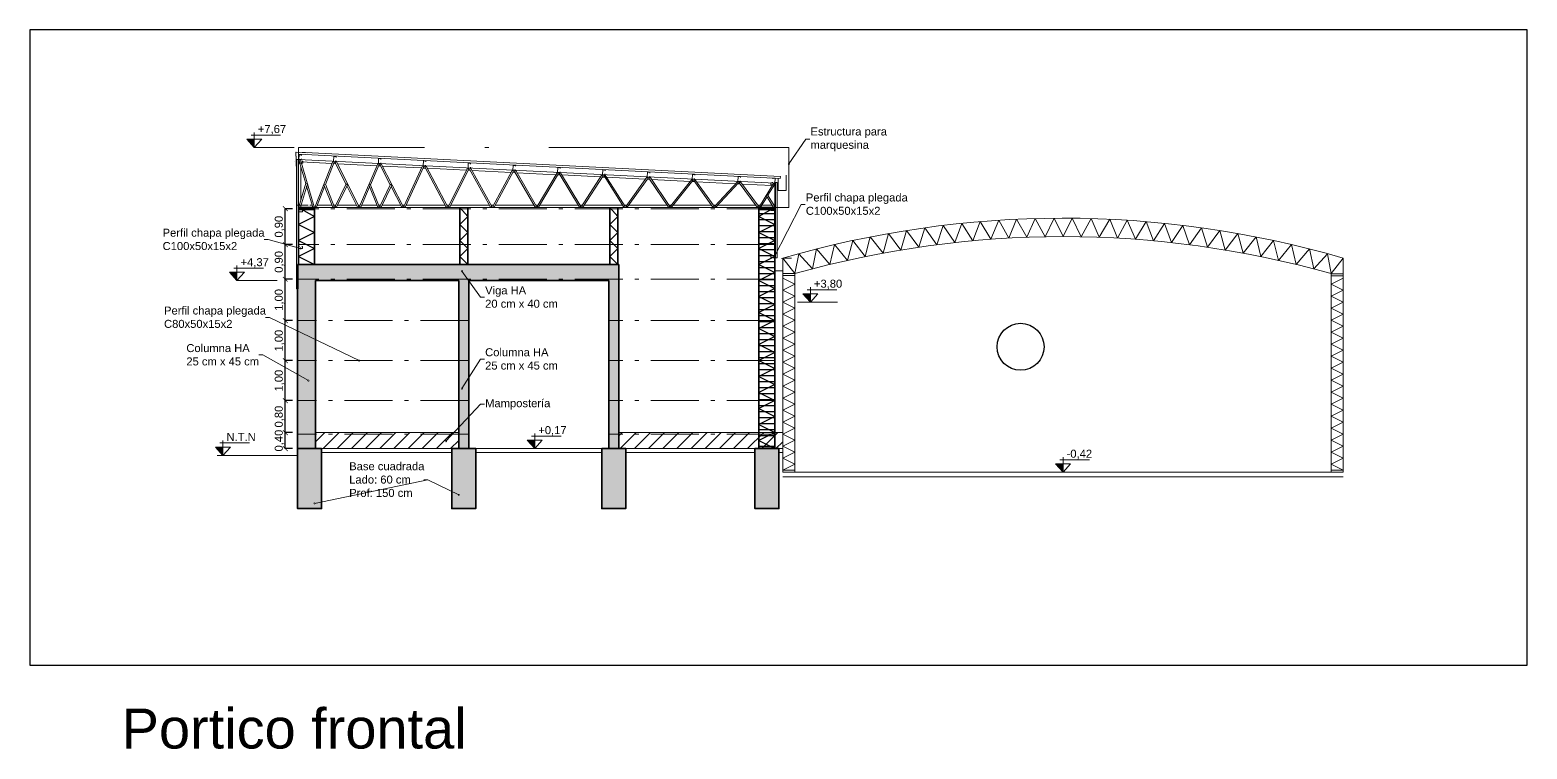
# Model space of a CAD drawing. Header units: millimetres. Extents: x 265 to 899, y -203 to 32.
# Drawn here: x 861.33 to 898.74, y -177.95 to -159.97 of the extents above; entities that cross this region are included whole.
import ezdxf
from ezdxf import colors
from ezdxf.entities.mleader import LeaderData, LeaderLine
from ezdxf.math import Vec2, Vec3

# ---------------------------------------------------------------- set-up
doc = ezdxf.new("R2010")
doc.units = ezdxf.units.MM
doc.header["$LTSCALE"] = 0.1
doc.header["$MEASUREMENT"] = 0
doc.header["$PDMODE"] = 3
doc.header["$PDSIZE"] = 0.1
doc.linetypes.add('ACAD_ISO10W100', pattern=[18, 12, -3, 0, -3])
doc.linetypes.add('CONTINUA', pattern=[200, 100, 100])
doc.layers.get('DEFPOINTS').update_dxf_attribs({"color": 1})
for name, color, linetype, lineweight in [('00_ARQ_VISTA ATRAS', 5, 'CONTINUA', 20), ('00_CANALETA', 2, 'Continuous', 13), ('00_EST_ANGULARES', 4, 'CONTINUA', 20), ('00_EST_COL_DIAG', 1, 'Continuous', 25), ('00_EST_Columna', 3, 'Continuous', 35), ('00_EST_Correa', 3, 'ACAD_ISO10W100', 20), ('00_EST_Cotas', 6, 'Continuous', 9), ('00_EST_Cubierta', 2, 'Continuous', 9), ('00_EST_FUNDACION', 2, 'Continuous', 35), ('00_EST_HASH', 2, 'Continuous', 5), ('00_EST_Piso', 7, 'Continuous', 20), ('00_EST_TEXTO', 6, 'Continuous', 9), ('00_EST_Viga', 5, 'Continuous', 20), ('00_EST_Viga_Montante', 5, 'Continuous', 20)]:
    doc.layers.add(name, color=color, linetype=linetype, lineweight=lineweight)
doc.layers.add('00_EST_ARMADURA', color=1, linetype='Continuous', lineweight=13, true_color=0xff0000)
doc.layers.add('00_EST_Aux', color=7, linetype='Continuous', true_color=0xd02fca, plot=False)
doc.layers.add('00_EST_EXISTENTE', color=8, linetype='Continuous', lineweight=20, transparency=0.5)
doc.layers.add('00_EST_NoImprimir', color=1, linetype='Continuous', plot=False)
doc.styles.add('1 en 100', font='romans.shx', dxfattribs={"height": 0.17})
doc.styles.add('Arial1_50', font='arial.ttf', dxfattribs={"height": 0.05})
doc.styles.add('Arial20', font='arial.ttf', dxfattribs={"height": 0.2})
doc.dimstyles.new('Cota 1-100-Andres', dxfattribs={"dimtxt": 0.2, "dimasz": 0.12, "dimexe": 0.012, "dimexo": 0.15, "dimgap": 0.025, "dimtad": 1, "dimzin": 0, "dimtxsty": 'Arial20', "dimblk1": 'ARCHTICK', "dimblk2": 'ARCHTICK', "dimsah": 1, "dimcen": 0.09, "dimclrd": 256, "dimclre": 256, "dimclrt": 256, "dimazin": 0, "dimtfac": 1, "dimtofl": 0, "dimtmove": 0, "dimatfit": 3, "dimldrblk": 'ARCHTICK', "dimfxl": 1, "dimtolj": 1, "dimtzin": 0, "dimarcsym": 0})

# ---------------------------------------------------------------- blocks, each defined once
blk = doc.blocks.new('_DotSmall')
at = {"color": 0, "linetype": 'ByBlock', "const_width": 0.5}
blk.add_lwpolyline([(-0.0625, 0, 1), (0.0625, 0, 1)], format="xyb", close=True, dxfattribs=at)
blk = doc.blocks.new('cotaNivel')
at = {"layer": '00_EST_Cotas', "transparency": 33554687}
h = blk.add_hatch(color=256, dxfattribs=at)
h.dxf.hatch_style = 1
h.paths.add_polyline_path([(328.514, -103.488), (328.327, -103.488), (328.514, -103.697)])
at = {"layer": '00_EST_Cotas'}
for p, q in [((328.435, -103.386), (329.174, -103.386)), ((328.514, -103.697), (328.514, -103.322))]:
    blk.add_line(p, q, dxfattribs=at)
blk.add_lwpolyline([(328.514, -103.697), (328.701, -103.488), (328.327, -103.488)], close=True, dxfattribs=at)
blk = doc.blocks.new('_ARCHTICK')
at = {"color": 0, "linetype": 'ByBlock', "const_width": 0.15}
blk.add_lwpolyline([(-0.5, -0.5), (0.5, 0.5)], dxfattribs=at)
blk = doc.blocks.new('*D272')
at = {"layer": '00_EST_Cotas', "lineweight": -2, "transparency": 16777216}
for p, q in [((867.898, -170.034), (867.702, -170.034)), ((867.714, -170.434), (867.714, -170.034)), ((867.896, -170.434), (867.702, -170.434))]:
    blk.add_line(p, q, dxfattribs=at)
at = {"layer": 'DEFPOINTS', "color": 0, "transparency": 16777216}
for p in [(867.714, -170.034), (868.048, -170.034), (868.046, -170.434)]:
    blk.add_point(p, dxfattribs=at)
at = {"layer": '00_EST_Cotas', "lineweight": -2, "transparency": 16777216, "xscale": 0.12, "yscale": 0.12, "zscale": 0.12}
for p, rotation in [((867.714, -170.034), 90), ((867.714, -170.434), 270)]:
    blk.add_blockref('_ARCHTICK', p, dxfattribs=dict(at, rotation=rotation))
at = {"layer": '00_EST_Cotas', "transparency": 16777216, "insert": (867.569, -170.234), "char_height": 0.2, "attachment_point": 5, "rotation": 90, "style": 'Arial20'}
blk.add_mtext('\\A1;0,40', dxfattribs=at)
blk = doc.blocks.new('*D273')
at = {"layer": '00_EST_Cotas', "lineweight": -2, "transparency": 16777216}
for p, q in [((867.898, -169.235), (867.702, -169.235)), ((867.714, -170.034), (867.714, -169.235)), ((867.898, -170.034), (867.702, -170.034))]:
    blk.add_line(p, q, dxfattribs=at)
at = {"layer": 'DEFPOINTS', "color": 0, "transparency": 16777216}
for p in [(867.714, -169.235), (868.048, -169.235), (868.048, -170.034)]:
    blk.add_point(p, dxfattribs=at)
at = {"layer": '00_EST_Cotas', "lineweight": -2, "transparency": 16777216, "xscale": 0.12, "yscale": 0.12, "zscale": 0.12}
for p, rotation in [((867.714, -169.235), 90), ((867.714, -170.034), 270)]:
    blk.add_blockref('_ARCHTICK', p, dxfattribs=dict(at, rotation=rotation))
at = {"layer": '00_EST_Cotas', "transparency": 16777216, "insert": (867.569, -169.634), "char_height": 0.2, "attachment_point": 5, "rotation": 90, "style": 'Arial20'}
blk.add_mtext('\\A1;0,80', dxfattribs=at)
blk = doc.blocks.new('*D274')
at = {"layer": '00_EST_Cotas', "lineweight": -2, "transparency": 16777216}
for p, q in [((867.898, -168.235), (867.702, -168.235)), ((867.714, -169.235), (867.714, -168.235)), ((867.898, -169.235), (867.702, -169.235))]:
    blk.add_line(p, q, dxfattribs=at)
at = {"layer": 'DEFPOINTS', "color": 0, "transparency": 16777216}
for p in [(867.714, -168.235), (868.048, -168.235), (868.048, -169.235)]:
    blk.add_point(p, dxfattribs=at)
at = {"layer": '00_EST_Cotas', "lineweight": -2, "transparency": 16777216, "xscale": 0.12, "yscale": 0.12, "zscale": 0.12}
for p, rotation in [((867.714, -168.235), 90), ((867.714, -169.235), 270)]:
    blk.add_blockref('_ARCHTICK', p, dxfattribs=dict(at, rotation=rotation))
at = {"layer": '00_EST_Cotas', "transparency": 16777216, "insert": (867.569, -168.735), "char_height": 0.2, "attachment_point": 5, "rotation": 90, "style": 'Arial20'}
blk.add_mtext('\\A1;1,00', dxfattribs=at)
blk = doc.blocks.new('*D275')
at = {"layer": '00_EST_Cotas', "lineweight": -2, "transparency": 16777216}
for p, q in [((867.898, -167.235), (867.702, -167.235)), ((867.714, -168.235), (867.714, -167.235)), ((867.898, -168.235), (867.702, -168.235))]:
    blk.add_line(p, q, dxfattribs=at)
at = {"layer": 'DEFPOINTS', "color": 0, "transparency": 16777216}
for p in [(867.714, -167.235), (868.048, -167.235), (868.048, -168.235)]:
    blk.add_point(p, dxfattribs=at)
at = {"layer": '00_EST_Cotas', "lineweight": -2, "transparency": 16777216, "xscale": 0.12, "yscale": 0.12, "zscale": 0.12}
for p, rotation in [((867.714, -167.235), 90), ((867.714, -168.235), 270)]:
    blk.add_blockref('_ARCHTICK', p, dxfattribs=dict(at, rotation=rotation))
at = {"layer": '00_EST_Cotas', "transparency": 16777216, "insert": (867.569, -167.735), "char_height": 0.2, "attachment_point": 5, "rotation": 90, "style": 'Arial20'}
blk.add_mtext('\\A1;1,00', dxfattribs=at)
blk = doc.blocks.new('*D276')
at = {"layer": '00_EST_Cotas', "lineweight": -2, "transparency": 16777216}
for p, q in [((867.898, -166.198), (867.702, -166.198)), ((867.714, -167.235), (867.714, -166.198)), ((867.898, -167.235), (867.702, -167.235))]:
    blk.add_line(p, q, dxfattribs=at)
at = {"layer": 'DEFPOINTS', "color": 0, "transparency": 16777216}
for p in [(867.714, -166.198), (868.048, -166.198), (868.048, -167.235)]:
    blk.add_point(p, dxfattribs=at)
at = {"layer": '00_EST_Cotas', "lineweight": -2, "transparency": 16777216, "xscale": 0.12, "yscale": 0.12, "zscale": 0.12}
for p, rotation in [((867.714, -166.198), 90), ((867.714, -167.235), 270)]:
    blk.add_blockref('_ARCHTICK', p, dxfattribs=dict(at, rotation=rotation))
at = {"layer": '00_EST_Cotas', "transparency": 16777216, "insert": (867.569, -166.716), "char_height": 0.2, "attachment_point": 5, "rotation": 90, "style": 'Arial20'}
blk.add_mtext('\\A1;1,00', dxfattribs=at)
blk = doc.blocks.new('*D277')
at = {"layer": '00_EST_Cotas', "lineweight": -2, "transparency": 16777216}
for p, q in [((867.898, -165.335), (867.702, -165.335)), ((867.714, -166.198), (867.714, -165.335)), ((867.898, -166.198), (867.702, -166.198))]:
    blk.add_line(p, q, dxfattribs=at)
at = {"layer": 'DEFPOINTS', "color": 0, "transparency": 16777216}
for p in [(867.714, -165.335), (868.048, -165.335), (868.048, -166.198)]:
    blk.add_point(p, dxfattribs=at)
at = {"layer": '00_EST_Cotas', "lineweight": -2, "transparency": 16777216, "xscale": 0.12, "yscale": 0.12, "zscale": 0.12}
for p, rotation in [((867.714, -165.335), 90), ((867.714, -166.198), 270)]:
    blk.add_blockref('_ARCHTICK', p, dxfattribs=dict(at, rotation=rotation))
at = {"layer": '00_EST_Cotas', "transparency": 16777216, "insert": (867.569, -165.766), "char_height": 0.2, "attachment_point": 5, "rotation": 90, "style": 'Arial20'}
blk.add_mtext('\\A1;0,90', dxfattribs=at)
blk = doc.blocks.new('*D278')
at = {"layer": '00_EST_Cotas', "lineweight": -2, "transparency": 16777216}
for p, q in [((867.898, -164.435), (867.702, -164.435)), ((867.714, -165.335), (867.714, -164.435)), ((867.898, -165.335), (867.702, -165.335))]:
    blk.add_line(p, q, dxfattribs=at)
at = {"layer": 'DEFPOINTS', "color": 0, "transparency": 16777216}
for p in [(867.714, -164.435), (868.048, -164.435), (868.048, -165.335)]:
    blk.add_point(p, dxfattribs=at)
at = {"layer": '00_EST_Cotas', "lineweight": -2, "transparency": 16777216, "xscale": 0.12, "yscale": 0.12, "zscale": 0.12}
for p, rotation in [((867.714, -164.435), 90), ((867.714, -165.335), 270)]:
    blk.add_blockref('_ARCHTICK', p, dxfattribs=dict(at, rotation=rotation))
at = {"layer": '00_EST_Cotas', "transparency": 16777216, "insert": (867.569, -164.885), "char_height": 0.2, "attachment_point": 5, "rotation": 90, "style": 'Arial20'}
blk.add_mtext('\\A1;0,90', dxfattribs=at)

msp = doc.modelspace()

# ---------------------------------------------------------------- hatches: boundary and pattern name
at = {"layer": '00_ARQ_VISTA ATRAS', "true_color": 0x9b9897, "transparency": 33554559}
h = msp.add_hatch(dxfattribs=at)
h.set_pattern_fill('ANSI31', color=253, scale=2)
h.paths.add_polyline_path([(872.046, -170.074), (868.471, -170.074), (868.471, -170.434), (872.046, -170.434)])
h.paths.add_polyline_path([(872.046, -170.034), (868.471, -170.034), (868.471, -170.074), (872.046, -170.074)])
h.paths.add_polyline_path([(880.147, -170.074), (876.046, -170.074), (876.046, -170.434), (876.221, -170.434), (880.146, -170.434), (880.146, -170.374), (880.146, -170.374), (880.146, -170.374)])
h.paths.add_polyline_path([(880.147, -170.034), (876.046, -170.034), (876.046, -170.074), (880.146, -170.074), (880.147, -170.074)])
at = {"layer": '00_EST_HASH', "true_color": 0x9b9897, "transparency": 33554508}
h = msp.add_hatch(color=253, dxfattribs=at)
h.dxf.hatch_style = 1
h.paths.add_polyline_path([(868.471, -167.709), (868.021, -167.492), (868.021, -170.434), (868.471, -170.434)])
h.paths.add_polyline_path([(868.288, -168.732, -1), (868.297, -168.737, -1)], flags=16)
h.paths.add_polyline_path([(868.471, -166.235), (872.046, -166.235), (872.046, -167.235), (872.296, -167.235), (872.296, -166.237), (872.269, -166.198), (876.046, -166.198), (876.046, -165.835), (868.035, -165.835), (868.035, -166.439), (868.021, -166.439), (868.021, -167.492), (868.471, -167.709)])
h.paths.add_polyline_path([(872.123, -165.991, -1), (872.128, -165.999, -1)], flags=16)
h.paths.add_polyline_path([(872.296, -167.235), (872.046, -167.235), (872.046, -168.235), (872.296, -168.235)])
h.paths.add_polyline_path([(872.296, -168.235), (872.046, -168.235), (872.046, -169.235), (872.296, -169.235)])
h.paths.add_polyline_path([(872.128, -168.929, -1), (872.123, -168.938, -1)], flags=16)
h.paths.add_polyline_path([(872.296, -169.235), (872.046, -169.235), (872.046, -169.907), (872.296, -169.639)])
h.paths.add_polyline_path([(872.296, -170.074), (872.046, -170.074), (872.046, -170.434), (872.296, -170.434)])
h.paths.add_polyline_path([(872.296, -169.639), (872.046, -169.907), (872.046, -170.074), (872.296, -170.074)])
h.paths.add_polyline_path([(876.046, -170.074), (875.796, -170.074), (875.796, -170.434), (876.046, -170.434)])
h.paths.add_polyline_path([(876.046, -169.235), (875.796, -169.235), (875.796, -170.074), (876.046, -170.074)])
h.paths.add_polyline_path([(876.046, -168.235), (875.796, -168.235), (875.796, -169.235), (876.046, -169.235)])
h.paths.add_polyline_path([(876.046, -167.235), (875.796, -167.235), (875.796, -168.235), (876.046, -168.235)])
h.paths.add_polyline_path([(876.046, -166.434), (876.046, -166.198), (872.269, -166.198), (872.295, -166.235), (875.796, -166.235), (875.796, -167.235), (876.046, -167.235)], flags=17)
h = msp.add_hatch(color=253, dxfattribs=at)
h.dxf.hatch_style = 1
h.paths.add_polyline_path([(868.621, -170.434), (868.021, -170.434), (868.021, -171.934), (868.621, -171.934), (868.621, -171.664), (868.442, -171.806, -1), (868.45, -171.8), (868.621, -171.664)])
h.paths.add_polyline_path([(872.471, -170.434), (871.871, -170.434), (871.871, -171.934), (872.471, -171.934)])
h.paths.add_polyline_path([(872.057, -171.595, -1), (872.048, -171.59, -1)], flags=16)
h.paths.add_polyline_path([(876.221, -170.434), (875.621, -170.434), (875.621, -171.934), (876.221, -171.934)])
h.paths.add_polyline_path([(880.046, -170.434), (879.446, -170.434), (879.446, -171.934), (880.046, -171.934)])

# ---------------------------------------------------------------- linework, layer by layer
at = {"layer": '00_CANALETA'}
for points in [[(879.814, -163.666), (880.03, -163.68), (880.03, -163.98), (880.23, -163.98), (880.23, -163.601), (880.23, -163.601)], [(880.364, -165.671), (880.148, -165.674), (880.148, -165.986), (879.953, -165.986), (879.953, -165.606), (879.953, -165.606)]]:
    msp.add_lwpolyline(points, dxfattribs=at)
at = {"layer": '00_EST_ANGULARES'}
for p, q in [((868.054, -163.226), (868.09, -163.214)), ((868.054, -163.226), (868.227, -163.808)), ((868.438, -164.387), (868.091, -163.214)), ((868.903, -163.255), (868.458, -164.384)), ((868.718, -163.828), (868.938, -163.27)), ((868.903, -163.255), (868.938, -163.27)), ((868.958, -163.277), (868.991, -163.259)), ((869.228, -163.823), (868.958, -163.277)), ((868.991, -163.259), (869.548, -164.381)), ((870.023, -163.311), (869.568, -164.383)), ((869.841, -163.836), (870.057, -163.327)), ((870.023, -163.311), (870.057, -163.327)), ((870.077, -163.333), (870.111, -163.315)), ((870.077, -163.333), (870.337, -163.84)), ((870.658, -164.381), (870.111, -163.315)), ((870.678, -164.382), (871.143, -163.366)), ((871.177, -163.383), (870.712, -164.399)), ((871.143, -163.366), (871.177, -163.383)), ((871.198, -163.39), (871.231, -163.371)), ((871.734, -164.399), (871.198, -163.39)), ((871.231, -163.371), (871.768, -164.38)), ((871.788, -164.381), (872.264, -163.423)), ((872.298, -163.441), (871.821, -164.399)), ((872.298, -163.441), (872.264, -163.423)), ((872.318, -163.446), (872.35, -163.427)), ((872.845, -164.399), (872.318, -163.446)), ((872.35, -163.427), (872.878, -164.38)), ((868.054, -164.386), (868.229, -163.8)), ((868.265, -163.812), (868.09, -164.399)), ((868.229, -163.8), (868.265, -163.812)), ((868.68, -163.836), (868.715, -163.82)), ((868.715, -163.82), (868.938, -164.382)), ((868.958, -164.381), (869.231, -163.817)), ((869.231, -163.817), (869.265, -163.835)), ((869.8, -163.836), (869.835, -163.82)), ((869.835, -163.82), (870.058, -164.382)), ((870.078, -164.381), (870.344, -163.826)), ((870.344, -163.826), (870.378, -163.844)), ((873.384, -163.479), (872.898, -164.38)), ((872.931, -164.399), (873.417, -163.498)), ((873.384, -163.479), (873.417, -163.498)), ((873.438, -163.502), (873.47, -163.482)), ((873.955, -164.399), (873.438, -163.502)), ((873.47, -163.482), (873.988, -164.379)), ((874.504, -163.535), (874.008, -164.379)), ((874.04, -164.399), (874.536, -163.555)), ((874.504, -163.535), (874.536, -163.555)), ((874.556, -163.559), (874.588, -163.539)), ((875.065, -164.399), (874.556, -163.559)), ((874.588, -163.539), (875.098, -164.378)), ((875.626, -163.591), (875.118, -164.377)), ((875.149, -164.399), (875.657, -163.612)), ((875.657, -163.612), (875.626, -163.591)), ((875.678, -163.616), (875.709, -163.595)), ((876.176, -164.399), (875.678, -163.616)), ((875.709, -163.595), (876.208, -164.378)), ((876.747, -163.647), (876.228, -164.376)), ((876.258, -164.399), (876.778, -163.669)), ((876.778, -163.669), (876.747, -163.647)), ((876.796, -163.673), (876.827, -163.651)), ((877.288, -164.399), (876.796, -163.673)), ((876.827, -163.651), (877.319, -164.377)), ((877.868, -163.703), (877.338, -164.375)), ((877.367, -164.399), (877.897, -163.727)), ((877.897, -163.727), (877.868, -163.703)), ((877.918, -163.728), (877.948, -163.705)), ((878.397, -164.399), (877.918, -163.728)), ((877.948, -163.705), (878.428, -164.376)), ((879.01, -163.76), (878.448, -164.373)), ((878.475, -164.399), (879.037, -163.786)), ((879.01, -163.76), (879.037, -163.786)), ((879.058, -163.787), (879.088, -163.764)), ((879.507, -164.399), (879.058, -163.787)), ((879.088, -163.764), (879.538, -164.376)), ((879.558, -164.378), (879.91, -163.805)), ((879.941, -163.826), (879.773, -164.101)), ((879.91, -163.805), (879.941, -163.826)), ((868.246, -163.875), (868.401, -164.399)), ((868.493, -164.399), (868.697, -163.88)), ((868.903, -164.399), (868.68, -163.836)), ((869.265, -163.835), (868.991, -164.399)), ((869.514, -164.399), (869.25, -163.866)), ((869.602, -164.399), (869.82, -163.886)), ((870.023, -164.399), (869.8, -163.836)), ((870.378, -163.844), (870.111, -164.399)), ((870.359, -163.882), (870.624, -164.399)), ((879.75, -164.137), (879.589, -164.399)), ((879.732, -164.106), (879.764, -164.086)), ((879.91, -164.405), (879.732, -164.106)), ((879.764, -164.086), (879.941, -164.384)), ((868.054, -164.386), (868.09, -164.398)), ((868.401, -164.399), (868.438, -164.387)), ((868.458, -164.384), (868.493, -164.399)), ((868.903, -164.399), (868.938, -164.384)), ((868.958, -164.381), (868.991, -164.399)), ((869.548, -164.381), (869.514, -164.399)), ((869.602, -164.399), (869.568, -164.383)), ((870.023, -164.399), (870.058, -164.384)), ((870.078, -164.381), (870.111, -164.399)), ((870.624, -164.399), (870.658, -164.381)), ((870.712, -164.399), (870.678, -164.382)), ((871.734, -164.399), (871.768, -164.38)), ((871.788, -164.381), (871.821, -164.399)), ((872.845, -164.399), (872.878, -164.38)), ((872.898, -164.38), (872.931, -164.399)), ((873.955, -164.399), (873.988, -164.379)), ((874.008, -164.379), (874.04, -164.399)), ((875.065, -164.399), (875.098, -164.378)), ((875.118, -164.377), (875.149, -164.399)), ((876.176, -164.399), (876.208, -164.378)), ((876.258, -164.399), (876.228, -164.376)), ((877.288, -164.399), (877.319, -164.377)), ((877.338, -164.375), (877.367, -164.399)), ((878.397, -164.399), (878.428, -164.376)), ((878.448, -164.373), (878.475, -164.399)), ((879.507, -164.399), (879.538, -164.376)), ((879.558, -164.378), (879.589, -164.399)), ((879.91, -164.405), (879.941, -164.384))]:
    msp.add_line(p, q, dxfattribs=at)
at = {"layer": '00_EST_ARMADURA'}
for p, q in [((867.978, -163.027), (867.978, -163.117)), ((868.278, -163.038), (867.982, -163.023)), ((867.979, -163.119), (867.983, -163.124)), ((867.984, -163.127), (867.984, -163.371))]:
    msp.add_line(p, q, dxfattribs=at)
for centre, start, end in [((867.982, -163.027), 87.121, 180), ((867.982, -163.117), 180, 223.0582), ((867.98, -163.127), 360, 43.0582)]:
    msp.add_arc(centre, 0.004, start, end, dxfattribs=at)
at = {"layer": '00_EST_Aux'}
for p, q in [((879.546, -164.555), (879.946, -164.555)), ((879.546, -164.705), (879.946, -164.705)), ((879.546, -164.855), (879.946, -164.855)), ((879.546, -165.005), (879.946, -165.005)), ((879.546, -165.155), (879.946, -165.155)), ((879.546, -165.305), (879.946, -165.305)), ((879.546, -165.455), (879.946, -165.455)), ((879.546, -165.605), (879.946, -165.605)), ((879.546, -165.755), (879.946, -165.755)), ((879.546, -165.905), (879.946, -165.905)), ((879.546, -166.055), (879.946, -166.055)), ((879.546, -166.205), (879.946, -166.205)), ((879.546, -166.355), (879.946, -166.355)), ((879.546, -166.505), (879.946, -166.505)), ((879.546, -166.655), (879.946, -166.655)), ((879.546, -166.805), (879.946, -166.805)), ((879.546, -166.955), (879.946, -166.955)), ((879.546, -167.105), (879.946, -167.105)), ((879.546, -167.255), (879.946, -167.255)), ((879.546, -167.405), (879.946, -167.405)), ((879.546, -167.555), (879.946, -167.555)), ((879.546, -167.705), (879.946, -167.705)), ((879.546, -167.855), (879.946, -167.855)), ((879.546, -168.005), (879.946, -168.005)), ((879.546, -168.155), (879.946, -168.155)), ((879.546, -168.305), (879.946, -168.305)), ((879.546, -168.455), (879.946, -168.455)), ((879.546, -168.605), (879.946, -168.605)), ((879.546, -168.755), (879.946, -168.755)), ((879.546, -168.905), (879.946, -168.905)), ((879.546, -169.055), (879.946, -169.055)), ((879.546, -169.205), (879.946, -169.205)), ((879.546, -169.355), (879.946, -169.355)), ((879.546, -169.505), (879.946, -169.505)), ((879.546, -169.655), (879.946, -169.655)), ((879.546, -169.805), (879.946, -169.805)), ((879.546, -169.955), (879.946, -169.955)), ((879.546, -170.105), (879.946, -170.105))]:
    msp.add_line(p, q, dxfattribs=at)
at = {"layer": '00_EST_COL_DIAG'}
for points in [[(868.046, -164.405), (868.446, -164.634), (868.046, -164.834), (868.446, -165.034), (868.046, -165.234), (868.446, -165.434), (868.046, -165.634), (868.446, -165.834), (868.445, -165.835)], [(872.071, -164.405), (872.271, -164.634), (872.071, -164.834), (872.271, -165.034), (872.071, -165.234), (872.271, -165.434), (872.071, -165.634), (872.271, -165.834), (872.27, -165.835)], [(875.821, -164.405), (876.021, -164.634), (875.821, -164.834), (876.021, -165.034), (875.821, -165.234), (876.021, -165.434), (875.821, -165.634), (876.021, -165.834), (876.02, -165.835)], [(879.946, -164.405), (879.546, -164.634), (879.946, -164.834), (879.546, -165.034), (879.946, -165.234), (879.546, -165.434), (879.946, -165.634), (879.546, -165.834), (879.946, -166.034), (879.546, -166.234), (879.946, -166.434), (879.546, -166.634), (879.946, -166.834), (879.546, -167.034), (879.946, -167.234), (879.546, -167.434), (879.946, -167.634), (879.546, -167.834), (879.946, -168.034), (879.546, -168.234), (879.946, -168.434), (879.546, -168.634), (879.946, -168.834), (879.546, -169.034), (879.946, -169.234), (879.546, -169.434), (879.946, -169.634), (879.546, -169.834), (879.946, -170.034), (879.546, -170.234), (879.946, -170.434)]]:
    msp.add_lwpolyline(points, dxfattribs=at)
at = {"layer": '00_EST_Columna'}
for p, q in [((868.046, -165.835), (868.046, -164.405)), ((868.046, -164.405), (868.446, -164.405)), ((868.046, -164.455), (868.446, -164.455)), ((868.446, -165.835), (868.446, -164.405)), ((872.071, -165.835), (872.071, -164.405)), ((872.271, -165.835), (872.271, -164.405)), ((875.821, -165.835), (875.821, -164.405)), ((876.021, -165.835), (876.021, -164.405)), ((879.546, -164.405), (879.946, -164.405)), ((879.546, -170.434), (879.546, -164.405)), ((879.946, -164.405), (879.546, -164.405)), ((879.946, -164.455), (879.546, -164.455)), ((879.946, -170.434), (879.946, -164.405)), ((868.021, -165.835), (876.046, -165.835)), ((868.021, -166.434), (868.021, -165.835)), ((876.046, -166.434), (876.046, -165.835)), ((868.021, -170.434), (868.021, -166.434)), ((868.021, -166.434), (868.035, -166.434)), ((868.471, -170.434), (868.471, -166.235)), ((868.471, -166.235), (872.046, -166.235)), ((872.046, -166.235), (872.046, -170.434)), ((872.296, -166.235), (872.296, -170.434)), ((872.296, -166.235), (875.796, -166.235)), ((875.796, -166.235), (875.796, -170.434)), ((876.046, -166.434), (876.046, -170.434)), ((868.046, -170.434), (868.446, -170.434)), ((879.946, -170.383), (879.546, -170.383))]:
    msp.add_line(p, q, dxfattribs=at)
at = {"layer": '00_EST_Correa'}
for p, q in [((879.948, -164.435), (868.048, -164.435)), ((879.948, -164.405), (868.148, -164.405)), ((879.948, -165.335), (868.048, -165.335)), ((879.948, -166.198), (868.048, -166.198)), ((872.296, -167.235), (868.048, -167.235)), ((879.946, -167.235), (875.796, -167.235)), ((872.296, -168.235), (868.048, -168.235)), ((879.946, -168.235), (875.796, -168.235)), ((872.296, -169.235), (868.048, -169.235)), ((879.946, -169.235), (875.796, -169.235)), ((872.296, -170.074), (868.048, -170.074)), ((879.946, -170.074), (875.796, -170.074))]:
    msp.add_line(p, q, dxfattribs=at)
at = {"layer": '00_EST_Correa', "ltscale": 5}
msp.add_lwpolyline([(868.046, -164.405), (880.296, -164.405), (880.296, -162.905), (868.048, -162.905)], close=True, dxfattribs=at)
at = {"layer": '00_EST_Correa'}
for points in [[(868.119, -163.109), (868.12, -163.089), (868.06, -163.086), (868.054, -163.206), (868.114, -163.209), (868.115, -163.189)], [(868.074, -163.251), (868.054, -163.251), (868.054, -163.301), (868.154, -163.301), (868.154, -163.251), (868.134, -163.251)], [(868.984, -163.152), (868.985, -163.132), (868.925, -163.129), (868.919, -163.249), (868.979, -163.252), (868.98, -163.232)], [(870.104, -163.207), (870.105, -163.187), (870.045, -163.184), (870.039, -163.304), (870.099, -163.307), (870.1, -163.287)], [(871.224, -163.264), (871.225, -163.244), (871.165, -163.241), (871.159, -163.361), (871.219, -163.364), (871.22, -163.344)], [(872.344, -163.32), (872.345, -163.3), (872.285, -163.297), (872.279, -163.417), (872.339, -163.42), (872.34, -163.4)], [(873.464, -163.376), (873.465, -163.356), (873.405, -163.353), (873.399, -163.473), (873.459, -163.476), (873.46, -163.456)], [(874.584, -163.432), (874.585, -163.412), (874.525, -163.409), (874.519, -163.529), (874.579, -163.532), (874.58, -163.512)], [(875.704, -163.488), (875.705, -163.468), (875.645, -163.465), (875.639, -163.585), (875.699, -163.588), (875.7, -163.568)], [(876.824, -163.544), (876.825, -163.524), (876.765, -163.521), (876.759, -163.641), (876.819, -163.644), (876.82, -163.624)], [(877.944, -163.6), (877.945, -163.58), (877.885, -163.577), (877.879, -163.697), (877.939, -163.7), (877.94, -163.68)], [(879.084, -163.657), (879.085, -163.637), (879.025, -163.634), (879.019, -163.754), (879.079, -163.757), (879.08, -163.737)], [(879.868, -163.793), (879.848, -163.793), (879.848, -163.843), (879.948, -163.843), (879.948, -163.793), (879.928, -163.793)], [(879.894, -163.692), (879.895, -163.672), (879.955, -163.675), (879.949, -163.795), (879.889, -163.792), (879.89, -163.772)], [(868.068, -164.461), (868.048, -164.461), (868.048, -164.511), (868.148, -164.511), (868.148, -164.461), (868.128, -164.461)], [(879.866, -164.431), (879.846, -164.431), (879.846, -164.481), (879.946, -164.481), (879.946, -164.431), (879.926, -164.431)], [(868.068, -165.38), (868.048, -165.38), (868.048, -165.43), (868.148, -165.43), (868.148, -165.38), (868.128, -165.38)], [(879.865, -165.61), (879.845, -165.61), (879.845, -165.66), (879.945, -165.66), (879.945, -165.61), (879.925, -165.61)]]:
    msp.add_lwpolyline(points, dxfattribs=at)
at = {"layer": '00_EST_Cotas'}
for p, q in [((866.938, -162.905), (867.938, -162.905)), ((866.507, -166.235), (867.507, -166.235)), ((880.511, -166.773), (881.511, -166.773))]:
    msp.add_line(p, q, dxfattribs=at)
at = {"layer": '00_EST_Cubierta'}
for p, q in [((868.047, -163.076), (868.049, -163.026)), ((880.081, -163.681), (868.047, -163.076)), ((880.084, -163.631), (868.049, -163.026)), ((867.99, -166.439), (867.99, -163.208)), ((867.99, -163.208), (868.035, -163.208)), ((868.035, -166.439), (868.035, -163.208)), ((879.958, -165.661), (879.958, -163.781)), ((880.003, -163.781), (879.958, -163.781)), ((880.003, -165.661), (880.003, -163.781)), ((880.081, -163.681), (880.084, -163.631)), ((880.003, -165.661), (879.958, -165.661)), ((867.99, -166.439), (868.035, -166.439))]:
    msp.add_line(p, q, dxfattribs=at)
at = {"layer": '00_EST_EXISTENTE'}
for p, q in [((880.148, -166.06), (880.148, -165.674)), ((880.446, -166.06), (880.148, -165.674)), ((893.846, -166.06), (894.148, -165.673)), ((894.146, -166.064), (894.148, -165.673)), ((880.148, -166.06), (880.146, -171.024)), ((880.148, -166.06), (880.446, -166.06)), ((880.148, -166.06), (880.446, -166.064)), ((880.446, -171.024), (880.446, -166.064)), ((893.846, -171.024), (893.848, -166.064)), ((894.146, -166.064), (893.846, -166.064)), ((894.146, -166.064), (893.848, -166.064)), ((894.146, -171.024), (894.146, -166.064)), ((880.148, -166.11), (880.446, -166.11)), ((894.146, -166.114), (893.848, -166.114)), ((880.146, -170.974), (880.445, -170.974)), ((880.148, -171.024), (880.446, -171.024)), ((894.145, -171.024), (893.846, -171.024)), ((894.146, -170.974), (893.848, -170.974))]:
    msp.add_line(p, q, dxfattribs=at)
for points in [[(880.448, -166.06), (880.541, -165.562), (880.884, -165.941), (880.99, -165.443), (881.323, -165.831), (881.439, -165.334), (881.763, -165.728), (881.89, -165.232), (882.206, -165.633), (882.328, -165.142), (882.65, -165.547), (882.781, -165.057), (883.095, -165.469), (883.235, -164.981), (883.542, -165.398), (883.692, -164.913), (883.99, -165.337), (884.154, -164.853), (884.439, -165.283), (884.616, -164.802), (884.889, -165.237), (885.075, -164.759), (885.34, -165.2), (885.543, -164.725), (885.791, -165.171), (885.984, -164.7), (886.243, -165.15), (886.451, -164.683), (886.695, -165.138), (886.927, -164.674), (887.148, -165.134)], [(893.848, -166.06), (893.754, -165.562), (893.411, -165.941), (893.306, -165.443), (892.973, -165.831), (892.856, -165.334), (892.532, -165.728), (892.405, -165.232), (892.09, -165.633), (891.967, -165.142), (891.646, -165.547), (891.515, -165.057), (891.2, -165.469), (891.06, -164.981), (890.754, -165.398), (890.603, -164.913), (890.305, -165.337), (890.142, -164.853), (889.856, -165.283), (889.68, -164.802), (889.406, -165.237), (889.22, -164.759), (888.955, -165.2), (888.752, -164.725), (888.504, -165.171), (888.311, -164.7), (888.052, -165.15), (887.845, -164.683), (887.6, -165.138), (887.37, -164.674), (887.148, -165.134)], [(880.148, -166.175), (880.446, -166.325), (880.148, -166.474)], [(894.145, -166.175), (893.846, -166.325), (894.145, -166.474)], [(880.148, -170.974), (880.445, -170.824), (880.146, -170.674), (880.445, -170.524), (880.146, -170.374), (880.445, -170.224), (880.146, -170.074), (880.445, -169.924), (880.148, -169.774), (880.445, -169.624), (880.146, -169.474), (880.445, -169.324), (880.148, -169.174), (880.445, -169.024), (880.146, -168.874), (880.445, -168.724), (880.146, -168.574), (880.445, -168.424), (880.146, -168.274), (880.445, -168.124), (880.146, -167.974), (880.445, -167.824), (880.146, -167.674), (880.445, -167.524), (880.146, -167.374), (880.445, -167.224), (880.146, -167.074), (880.445, -166.924), (880.146, -166.774), (880.446, -166.624), (880.148, -166.474)], [(894.145, -170.974), (893.848, -170.824), (894.146, -170.674), (893.848, -170.524), (894.146, -170.374), (893.848, -170.224), (894.146, -170.074), (893.848, -169.924), (894.145, -169.774), (893.848, -169.624), (894.146, -169.474), (893.848, -169.324), (894.145, -169.174), (893.848, -169.024), (894.146, -168.874), (893.848, -168.724), (894.146, -168.574), (893.848, -168.424), (894.146, -168.274), (893.848, -168.124), (894.146, -167.974), (893.848, -167.824), (894.146, -167.674), (893.848, -167.524), (894.146, -167.374), (893.848, -167.224), (894.146, -167.074), (893.848, -166.924), (894.146, -166.774), (893.846, -166.624), (894.145, -166.474)]]:
    msp.add_lwpolyline(points, dxfattribs=at)
for centre, radius, start, end in [((887.148, -189.673), 25, 73.7398, 106.3551), ((887.146, -189.834), 24.7, 74.261, 105.739)]:
    msp.add_arc(centre, radius, start, end, dxfattribs=at)
at = {"layer": '00_EST_FUNDACION'}
for points in [[(868.021, -170.434), (868.621, -170.434), (868.621, -171.934), (868.021, -171.934)], [(871.871, -170.434), (872.471, -170.434), (872.471, -171.934), (871.871, -171.934)], [(875.621, -170.434), (876.221, -170.434), (876.221, -171.934), (875.621, -171.934)], [(880.046, -170.434), (879.446, -170.434), (879.446, -171.934), (880.046, -171.934)]]:
    msp.add_lwpolyline(points, close=True, dxfattribs=at)
at = {"layer": '00_EST_NoImprimir'}
msp.add_lwpolyline([(861.334, -175.853), (898.739, -175.853), (898.739, -159.966), (861.334, -159.966)], close=True, dxfattribs=at)
msp.add_circle((886.085, -167.889), 0.587, dxfattribs=at)
at = {"layer": '00_EST_Piso'}
for p, q in [((868.471, -170.034), (872.046, -170.034)), ((876.046, -170.034), (880.146, -170.034)), ((868.046, -170.434), (880.146, -170.434)), ((868.621, -170.534), (871.871, -170.534)), ((872.471, -170.534), (875.621, -170.534)), ((876.221, -170.534), (879.446, -170.534)), ((880.046, -170.534), (880.146, -170.534)), ((866.015, -170.604), (868.021, -170.604)), ((880.146, -171.024), (894.146, -171.024)), ((880.146, -171.144), (894.146, -171.144))]:
    msp.add_line(p, q, dxfattribs=at)
at = {"layer": '00_EST_Viga'}
for p, q in [((867.943, -163.265), (867.946, -163.265)), ((868.046, -163.205), (879.946, -163.794)), ((868.106, -163.268), (868.881, -163.306)), ((868.921, -163.308), (868.974, -163.311)), ((869.017, -163.313), (870, -163.362)), ((870.04, -163.364), (870.094, -163.367)), ((870.138, -163.369), (871.118, -163.418)), ((871.159, -163.42), (871.215, -163.423)), ((871.259, -163.425), (872.237, -163.474)), ((872.278, -163.476), (872.335, -163.479)), ((872.379, -163.481), (873.355, -163.53)), ((873.397, -163.532), (873.456, -163.535)), ((873.501, -163.537), (874.472, -163.586)), ((874.515, -163.588), (874.575, -163.591)), ((874.62, -163.593), (875.591, -163.642)), ((875.635, -163.644), (875.697, -163.647)), ((875.743, -163.649), (876.709, -163.698)), ((876.754, -163.7), (876.816, -163.703)), ((876.863, -163.705), (877.826, -163.754)), ((877.873, -163.756), (877.939, -163.759)), ((877.987, -163.762), (878.961, -163.81)), ((879.011, -163.813), (879.078, -163.816)), ((879.127, -163.819), (879.876, -163.856)), ((868.006, -164.345), (868.284, -164.345)), ((868.046, -164.405), (879.946, -164.405)), ((868.324, -164.345), (868.371, -164.345)), ((868.512, -164.345), (868.881, -164.345)), ((868.922, -164.345), (868.974, -164.345)), ((869.016, -164.345), (869.486, -164.345)), ((869.529, -164.345), (869.582, -164.345)), ((869.624, -164.345), (870.001, -164.345)), ((870.042, -164.345), (870.094, -164.345)), ((870.136, -164.345), (870.595, -164.345)), ((870.638, -164.345), (870.693, -164.345)), ((870.735, -164.345), (871.705, -164.345)), ((871.748, -164.345), (871.804, -164.345)), ((871.846, -164.345), (872.814, -164.345)), ((872.857, -164.345), (872.915, -164.345)), ((872.958, -164.345), (873.923, -164.345)), ((873.967, -164.345), (874.026, -164.345)), ((874.07, -164.345), (875.032, -164.345)), ((875.076, -164.345), (875.137, -164.345)), ((875.182, -164.345), (876.141, -164.345)), ((876.186, -164.345), (876.248, -164.345)), ((876.295, -164.345), (877.25, -164.345)), ((877.296, -164.345), (877.359, -164.345)), ((877.408, -164.345), (878.357, -164.345)), ((878.404, -164.345), (878.471, -164.345)), ((878.523, -164.345), (879.467, -164.345)), ((879.514, -164.345), (879.576, -164.345)), ((879.621, -164.345), (879.873, -164.345))]:
    msp.add_line(p, q, dxfattribs=at)
at = {"layer": '00_EST_Viga_Montante'}
for p, q in [((868.046, -163.205), (868.046, -164.405)), ((868.046, -163.205), (868.046, -164.405)), ((868.106, -163.208), (868.106, -163.271)), ((868.106, -163.405), (868.106, -164.206)), ((879.946, -163.794), (879.946, -164.405)), ((868.106, -164.339), (868.106, -164.405))]:
    msp.add_line(p, q, dxfattribs=at)

# ---------------------------------------------------------------- block references
at = {"layer": '00_EST_Cotas'}
for p in [(538.424, -59.209), (537.993, -62.538), (552.319, -63.077), (545.432, -66.737), (537.642, -66.907), (558.632, -67.327)]:
    msp.add_blockref('cotaNivel', p, dxfattribs=at)

# ---------------------------------------------------------------- texts
at = {"layer": '00_EST_Cotas', "char_height": 0.2, "attachment_point": 1, "style": '1 en 100'}
for s, insert in [('{\\fArial|b0|i0|c0|p34;+7,67}', (867.028, -162.343)), ('{\\fArial|b0|i0|c0|p34;+4,37}', (866.596, -165.673)), ('{\\fArial|b0|i0|c0|p34;+3,80}', (880.922, -166.211)), ('{\\fArial|b0|i0|c0|p34;N.T.N}', (866.245, -170.042)), ('{\\fArial|b0|i0|c0|p34;+0,17}', (874.035, -169.872)), ('{\\fArial|b0|i0|c0|p34;-0,42}', (887.235, -170.462))]:
    msp.add_mtext_dynamic_manual_height_columns(s, width=1.21693, gutter_width=0.85, heights=[0], dxfattribs=dict(at, insert=insert))
at = {"layer": '00_EST_TEXTO', "insert": (863.626, -176.933), "char_height": 1, "attachment_point": 1, "style": 'Arial1_50'}
msp.add_mtext_dynamic_manual_height_columns('Portico frontal', width=15.00094, gutter_width=0.25, heights=[0], dxfattribs=at)

# ---------------------------------------------------------------- dimensions: what is measured, and where the dimension line sits
at = {"layer": '00_EST_Cotas'}
for base, p1, p2, picture, middle in [((867.714, -164.435), (868.048, -165.335), (868.048, -164.435), '*D278', (867.569, -164.885)), ((867.714, -167.235), (868.048, -168.235), (868.048, -167.235), '*D275', (867.569, -167.735)), ((867.714, -168.235), (868.048, -169.235), (868.048, -168.235), '*D274', (867.569, -168.735)), ((867.714, -169.235), (868.048, -170.034), (868.048, -169.235), '*D273', (867.569, -169.634))]:
    dim = msp.add_linear_dim(base=base, p1=p1, p2=p2, angle=270, dimstyle='Cota 1-100-Andres', dxfattribs=at)
    dim.commit()
    dim.dimension.update_dxf_attribs({"geometry": picture, "text_midpoint": middle})
for base, p1, p2, text, picture, middle in [((867.714, -165.335), (868.048, -166.198), (868.048, -165.335), '0,90', '*D277', (867.569, -165.766)), ((867.714, -166.198), (868.048, -167.235), (868.048, -166.198), '1,00', '*D276', (867.569, -166.716))]:
    dim = msp.add_linear_dim(base=base, p1=p1, p2=p2, angle=270, text=text, dimstyle='Cota 1-100-Andres', dxfattribs=at)
    dim.commit()
    dim.dimension.update_dxf_attribs({"geometry": picture, "text_midpoint": middle})
dim = msp.add_linear_dim(base=(867.714, -170.034), p1=(868.046, -170.434), p2=(868.048, -170.034), angle=270, dimstyle='Cota 1-100-Andres', dxfattribs=at)
dim.commit()
dim.dimension.update_dxf_attribs({"geometry": '*D272', "text_midpoint": (867.714, -170.234), "dimtype": 160})

# ---------------------------------------------------------------- leaders
at = {"layer": '00_EST_TEXTO'}
ml = msp.add_multileader_mtext('Standard', dxfattribs=at)
ml.set_content('Estructura para \\Pmarquesina', color=2, style='Arial20')
ml.set_leader_properties(color=256, linetype='ByLayer', lineweight=-1)
ml.set_arrow_properties(name='DOTSMALL')
ml.build(insert=Vec2(0, 0))
ml.multileader.update_dxf_attribs({"text_left_attachment_type": 2, "text_right_attachment_type": 2, "dogleg_length": 0.1, "arrow_head_size": 0.08})
ctx = ml.context
ctx.base_point, ctx.char_height, ctx.arrow_head_size, ctx.landing_gap_size, ctx.plane_origin = Vec3(880.816, -162.7), 0.2, 0.08, 0.02, Vec3(884.437, -161.268)
ctx.left_attachment, ctx.right_attachment = 2, 2
notes = []
notes.append((ctx, [(1, (1, 1, 0), (880.716, -162.7), (1, 0), 0.1, [(0, [(880.296, -163.317)], 0, [])])]))
ctx.mtext.insert, ctx.mtext.flow_direction = Vec3(880.836, -162.405), 5
ml = msp.add_multileader_mtext('Standard', dxfattribs=at)
ml.set_content('{\\C256;Perfil chapa plegada\\PC100x50x15x2 }', color=2, style='Arial20')
ml.set_leader_properties(color=256, linetype='ByLayer', lineweight=-1)
ml.set_arrow_properties(name='DOTSMALL')
ml.build(insert=Vec2(0, 0))
ml.multileader.update_dxf_attribs({"text_left_attachment_type": 2, "text_right_attachment_type": 2, "dogleg_length": 0.1, "arrow_head_size": 0.08})
ctx = ml.context
ctx.base_point, ctx.char_height, ctx.arrow_head_size, ctx.landing_gap_size, ctx.plane_origin = Vec3(880.7, -164.327), 0.2, 0.08, 0.02, Vec3(884.437, -163.435)
ctx.left_attachment, ctx.right_attachment = 2, 2
notes.append((ctx, [(1, (1, 1, 0), (880.6, -164.327), (1, 0), 0.1, [(0, [(879.922, -165.662)], 0, [])])]))
ctx.mtext.insert, ctx.mtext.flow_direction = Vec3(880.72, -164.055), 5
ml = msp.add_multileader_mtext('Standard', dxfattribs=at)
ml.set_content('{\\C256;Perfil chapa plegada\\PC100x50x15x2 }', color=2, style='Arial20')
ml.set_leader_properties(color=256, linetype='ByLayer', lineweight=-1)
ml.set_arrow_properties(name='DOTSMALL')
ml.build(insert=Vec2(0, 0))
ml.multileader.update_dxf_attribs({"text_left_attachment_type": 2, "text_right_attachment_type": 2, "dogleg_length": 0.1, "arrow_head_size": 0.08})
ctx = ml.context
ctx.base_point, ctx.char_height, ctx.arrow_head_size, ctx.landing_gap_size, ctx.plane_origin = Vec3(864.629, -165.207), 0.2, 0.08, 0.02, Vec3(862.589, -166.288)
ctx.left_attachment, ctx.right_attachment = 2, 2
notes.append((ctx, [(1, (1, 1, 0), (867.283, -165.207), (-1, 0), 0.1, [(0, [(868.098, -165.43)], 0, [])])]))
ctx.mtext.insert, ctx.mtext.flow_direction = Vec3(864.649, -164.936), 5
ml = msp.add_multileader_mtext('Standard', dxfattribs=at)
ml.set_content('Viga HA\\P20 cm x 40 cm', color=2, style='Arial20')
ml.set_leader_properties(color=256, linetype='ByLayer', lineweight=-1)
ml.set_arrow_properties(name='DOTSMALL')
ml.build(insert=Vec2(0, 0))
ml.multileader.update_dxf_attribs({"text_left_attachment_type": 2, "text_right_attachment_type": 2, "dogleg_length": 0.1, "arrow_head_size": 0.08})
ctx = ml.context
ctx.base_point, ctx.char_height, ctx.arrow_head_size, ctx.landing_gap_size, ctx.plane_origin = Vec3(872.687, -166.647), 0.2, 0.08, 0.02, Vec3(871.029, -167.385)
ctx.left_attachment, ctx.right_attachment = 2, 2
notes.append((ctx, [(0, (1, 1, 0), (872.587, -166.647), (1, 0), 0.1, [(0, [(872.126, -165.995)], 0, [])])]))
ctx.mtext.insert, ctx.mtext.flow_direction = Vec3(872.707, -166.378), 5
ml = msp.add_multileader_mtext('Standard', dxfattribs=at)
ml.set_content('{\\C256;Perfil chapa plegada\\PC80x50x15x2 }', color=2, style='Arial20')
ml.set_leader_properties(color=256, linetype='ByLayer', lineweight=-1)
ml.set_arrow_properties(name='DOTSMALL')
ml.build(insert=Vec2(0, 0))
ml.multileader.update_dxf_attribs({"text_left_attachment_type": 2, "text_right_attachment_type": 2, "dogleg_length": 0.1, "arrow_head_size": 0.08})
ctx = ml.context
ctx.base_point, ctx.char_height, ctx.arrow_head_size, ctx.landing_gap_size, ctx.plane_origin = Vec3(864.665, -167.154), 0.2, 0.08, 0.02, Vec3(863.866, -168.875)
ctx.left_attachment, ctx.right_attachment = 2, 2
notes.append((ctx, [(1, (1, 1, 0), (867.319, -167.154), (-1, 0), 0.1, [(0, [(869.56, -168.235)], 0, [])])]))
ctx.mtext.insert, ctx.mtext.flow_direction = Vec3(864.685, -166.882), 5
ml = msp.add_multileader_mtext('Standard', dxfattribs=at)
ml.set_content('Columna HA\\P25 cm x 45 cm', color=2, style='Arial20')
ml.set_leader_properties(color=256, linetype='ByLayer', lineweight=-1)
ml.set_arrow_properties(name='DOTSMALL')
ml.build(insert=Vec2(0, 0))
ml.multileader.update_dxf_attribs({"text_left_attachment_type": 2, "text_right_attachment_type": 2, "dogleg_length": 0.1, "arrow_head_size": 0.08})
ctx = ml.context
ctx.base_point, ctx.char_height, ctx.arrow_head_size, ctx.landing_gap_size, ctx.plane_origin = Vec3(865.222, -168.092), 0.2, 0.08, 0.02, Vec3(867.196, -168.734)
ctx.left_attachment, ctx.right_attachment = 2, 2
notes.append((ctx, [(1, (1, 1, 0), (867.152, -168.092), (-1, 0), 0.1, [(0, [(868.293, -168.734)], 0, [])])]))
ctx.mtext.insert, ctx.mtext.flow_direction = Vec3(865.242, -167.821), 5
ml = msp.add_multileader_mtext('Standard', dxfattribs=at)
ml.set_content('Columna HA\\P25 cm x 45 cm', color=2, style='Arial20')
ml.set_leader_properties(color=256, linetype='ByLayer', lineweight=-1)
ml.set_arrow_properties(name='DOTSMALL')
ml.build(insert=Vec2(0, 0))
ml.multileader.update_dxf_attribs({"text_left_attachment_type": 2, "text_right_attachment_type": 2, "dogleg_length": 0.1, "arrow_head_size": 0.08})
ctx = ml.context
ctx.base_point, ctx.char_height, ctx.arrow_head_size, ctx.landing_gap_size, ctx.plane_origin = Vec3(872.687, -168.195), 0.2, 0.08, 0.02, Vec3(871.029, -168.934)
ctx.left_attachment, ctx.right_attachment = 2, 2
notes.append((ctx, [(0, (1, 1, 0), (872.587, -168.195), (1, 0), 0.1, [(0, [(872.126, -168.934)], 0, [])])]))
ctx.mtext.insert, ctx.mtext.flow_direction = Vec3(872.707, -167.925), 5
ml = msp.add_multileader_mtext('Standard', dxfattribs=at)
ml.set_content('Mampostería', color=2, style='Arial20')
ml.set_leader_properties(color=256, linetype='ByLayer', lineweight=-1)
ml.set_arrow_properties(name='DOTSMALL')
ml.build(insert=Vec2(0, 0))
ml.multileader.update_dxf_attribs({"text_left_attachment_type": 2, "text_right_attachment_type": 2, "dogleg_length": 0.1, "arrow_head_size": 0.08})
ctx = ml.context
ctx.base_point, ctx.char_height, ctx.arrow_head_size, ctx.landing_gap_size, ctx.plane_origin = Vec3(872.687, -169.327), 0.2, 0.08, 0.02, Vec3(871.029, -170.065)
ctx.left_attachment, ctx.right_attachment = 2, 2
notes.append((ctx, [(0, (1, 1, 0), (872.587, -169.327), (1, 0), 0.1, [(0, [(871.728, -170.249)], 0, [])])]))
ctx.mtext.insert, ctx.mtext.flow_direction = Vec3(872.707, -169.199), 5
ml = msp.add_multileader_mtext('Standard', dxfattribs=at)
ml.set_content('Base cuadrada\\PLado: 60 cm\\PProf: 150 cm', color=2, style='Arial20')
ml.set_leader_properties(color=256, linetype='ByLayer', lineweight=-1)
ml.set_arrow_properties(name='DOTSMALL')
ml.build(insert=Vec2(0, 0))
ml.multileader.update_dxf_attribs({"text_left_attachment_type": 2, "text_right_attachment_type": 2, "dogleg_length": 0.1, "arrow_head_size": 0.08})
ctx = ml.context
ctx.base_point, ctx.char_height, ctx.arrow_head_size, ctx.landing_gap_size, ctx.plane_origin = Vec3(869.291, -171.212), 0.2, 0.08, 0.02, Vec3(876.393, -172.288)
ctx.left_attachment, ctx.right_attachment = 2, 2
notes.append((ctx, [(1, (1, 1, 0), (871.278, -171.212), (-1, 0), 0.1, [(2, [(868.446, -171.803)], 0, []), (1, [(872.053, -171.593)], 0, [])])]))
ctx.mtext.insert, ctx.mtext.flow_direction = Vec3(869.311, -170.775), 5
for ctx, leaders in notes:
    for number, flags, end, landing, length, lines in leaders:
        leader = LeaderData()
        leader.index, (leader.has_last_leader_line, leader.has_dogleg_vector, leader.attachment_direction) = number, flags
        leader.last_leader_point, leader.dogleg_vector, leader.dogleg_length = Vec3(end), Vec3(landing), length
        for number, points, colour, breaks in lines:
            line = LeaderLine()
            line.index, line.vertices, line.color, line.breaks = number, Vec3.list(points), colors.encode_raw_color(colour), breaks
            leader.lines.append(line)
        ctx.leaders.append(leader)

doc.saveas('drawing.dxf')
